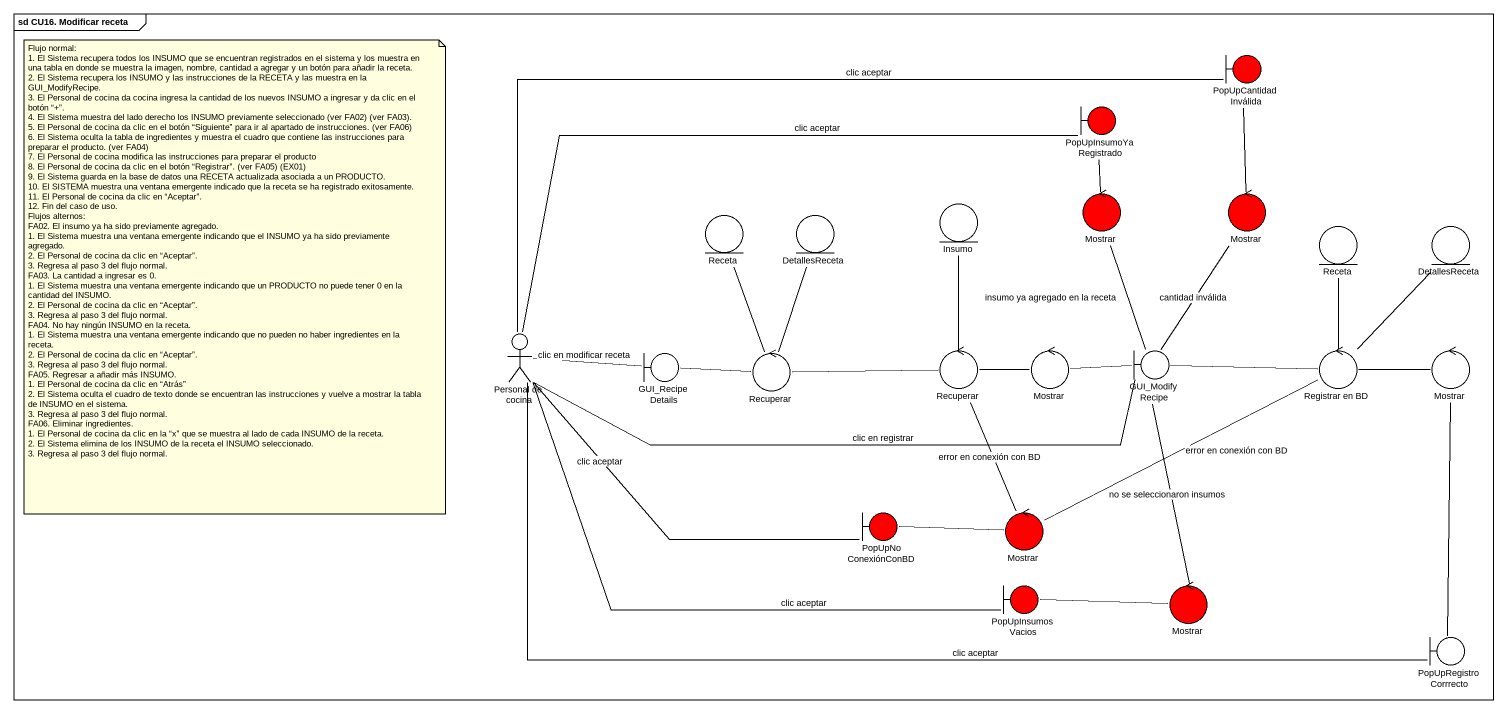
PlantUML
@startuml
mainframe sd CU16. Modificar receta
boundary PopUpCantidadInválida #FF0000
boundary PopUpInsumoYaRegistrado #FF0000
entity Receta
entity DetallesReceta
entity Insumo
control Mostrar #FF0000
control "Mostrar" as Mostrar_2 #FF0000
entity "Receta" as Receta_2
entity "DetallesReceta" as DetallesReceta_2
actor "Personal de cocina" as Personal_de_cocina
boundary GUI_RecipeDetails
control Recuperar
control "Recuperar" as Recuperar_2
control "Mostrar" as Mostrar_3
boundary GUI_ModifyRecipe
control "Registrar en BD" as Registrar_en_BD
control "Mostrar" as Mostrar_4
boundary PopUpNoConexiónConBD #FF0000
control "Mostrar" as Mostrar_5 #FF0000
boundary PopUpInsumosVacios #FF0000
control "Mostrar" as Mostrar_6 #FF0000
boundary PopUpRegistroCorrrecto
Receta -- Recuperar
DetallesReceta -- Recuperar
Mostrar -up- PopUpInsumoYaRegistrado
Mostrar_2 -up- PopUpCantidadInválida
Receta_2 -- Registrar_en_BD
DetallesReceta_2 -- Registrar_en_BD
Personal_de_cocina -right- PopUpCantidadInválida : clic aceptar
Personal_de_cocina -right- PopUpInsumoYaRegistrado : clic aceptar
Personal_de_cocina -right- GUI_RecipeDetails : clic en modificar receta
Personal_de_cocina -right- GUI_ModifyRecipe : clic en registrar
Personal_de_cocina -right- PopUpNoConexiónConBD : clic aceptar
Personal_de_cocina -right- PopUpInsumosVacios : clic aceptar
Personal_de_cocina -right- PopUpRegistroCorrrecto : clic aceptar
GUI_RecipeDetails -right- Recuperar
Recuperar -right- Recuperar_2
Recuperar_2 -up- Insumo
Recuperar_2 -right- Mostrar_3
Recuperar_2 -- Mostrar_5 : error en conexión con BD
Mostrar_3 -right- GUI_ModifyRecipe
GUI_ModifyRecipe -up- Mostrar : insumo ya agregado en la receta
GUI_ModifyRecipe -up- Mostrar_2 : cantidad inválida
GUI_ModifyRecipe -right- Registrar_en_BD
GUI_ModifyRecipe -- Mostrar_6 : no se seleccionaron insumos
Registrar_en_BD -right- Mostrar_4
Registrar_en_BD -left- Mostrar_5 : error en conexión con BD
Mostrar_4 -- PopUpRegistroCorrrecto
Mostrar_5 -left- PopUpNoConexiónConBD
Mostrar_6 -left- PopUpInsumosVacios
note as N1
  Flujo normal:
  1. El Sistema recupera todos los INSUMO que se encuentran registrados en el sistema y los muestra en una tabla en donde se muestra la imagen, nombre, cantidad a agregar y un botón para añadir la receta.
  2. El Sistema recupera los INSUMO y las instrucciones de la RECETA y las muestra en la GUI_ModifyRecipe.
  3. El Personal de cocina da cocina ingresa la cantidad de los nuevos INSUMO a ingresar y da clic en el botón “+”.
  4. El Sistema muestra del lado derecho los INSUMO previamente seleccionado (ver FA02) (ver FA03).
  5. El Personal de cocina da clic en el botón “Siguiente” para ir al apartado de instrucciones. (ver FA06)
  6. El Sistema oculta la tabla de ingredientes y muestra el cuadro que contiene las instrucciones para preparar el producto. (ver FA04)
  7. El Personal de cocina modifica las instrucciones para preparar el producto
  8. El Personal de cocina da clic en el botón “Registrar”. (ver FA05) (EX01)
  9. El Sistema guarda en la base de datos una RECETA actualizada asociada a un PRODUCTO.
  10. El SISTEMA muestra una ventana emergente indicado que la receta se ha registrado exitosamente.
  11. El Personal de cocina da clic en “Aceptar”.
  12. Fin del caso de uso.
  Flujos alternos:
  FA02. El insumo ya ha sido previamente agregado.
  1. El Sistema muestra una ventana emergente indicando que el INSUMO ya ha sido previamente agregado.
  2. El Personal de cocina da clic en “Aceptar”.
  3. Regresa al paso 3 del flujo normal.
  FA03. La cantidad a ingresar es 0.
  1. El Sistema muestra una ventana emergente indicando que un PRODUCTO no puede tener 0 en la cantidad del INSUMO.
  2. El Personal de cocina da clic en “Aceptar”.
  3. Regresa al paso 3 del flujo normal.
  FA04. No hay ningún INSUMO en la receta.
  1. El Sistema muestra una ventana emergente indicando que no pueden no haber ingredientes en la receta.
  2. El Personal de cocina da clic en “Aceptar”.
  3. Regresa al paso 3 del flujo normal.
  FA05. Regresar a añadir más INSUMO.
  1. El Personal de cocina da clic en “Atrás”
  2. El Sistema oculta el cuadro de texto donde se encuentran las instrucciones y vuelve a mostrar la tabla de INSUMO en el sistema.
  3. Regresa al paso 3 del flujo normal.
  FA06. Eliminar ingredientes.
  1. El Personal de cocina da clic en la “x” que se muestra al lado de cada INSUMO de la receta.
  2. El Sistema elimina de los INSUMO de la receta el INSUMO seleccionado.
  3. Regresa al paso 3 del flujo normal.
end note
@enduml
